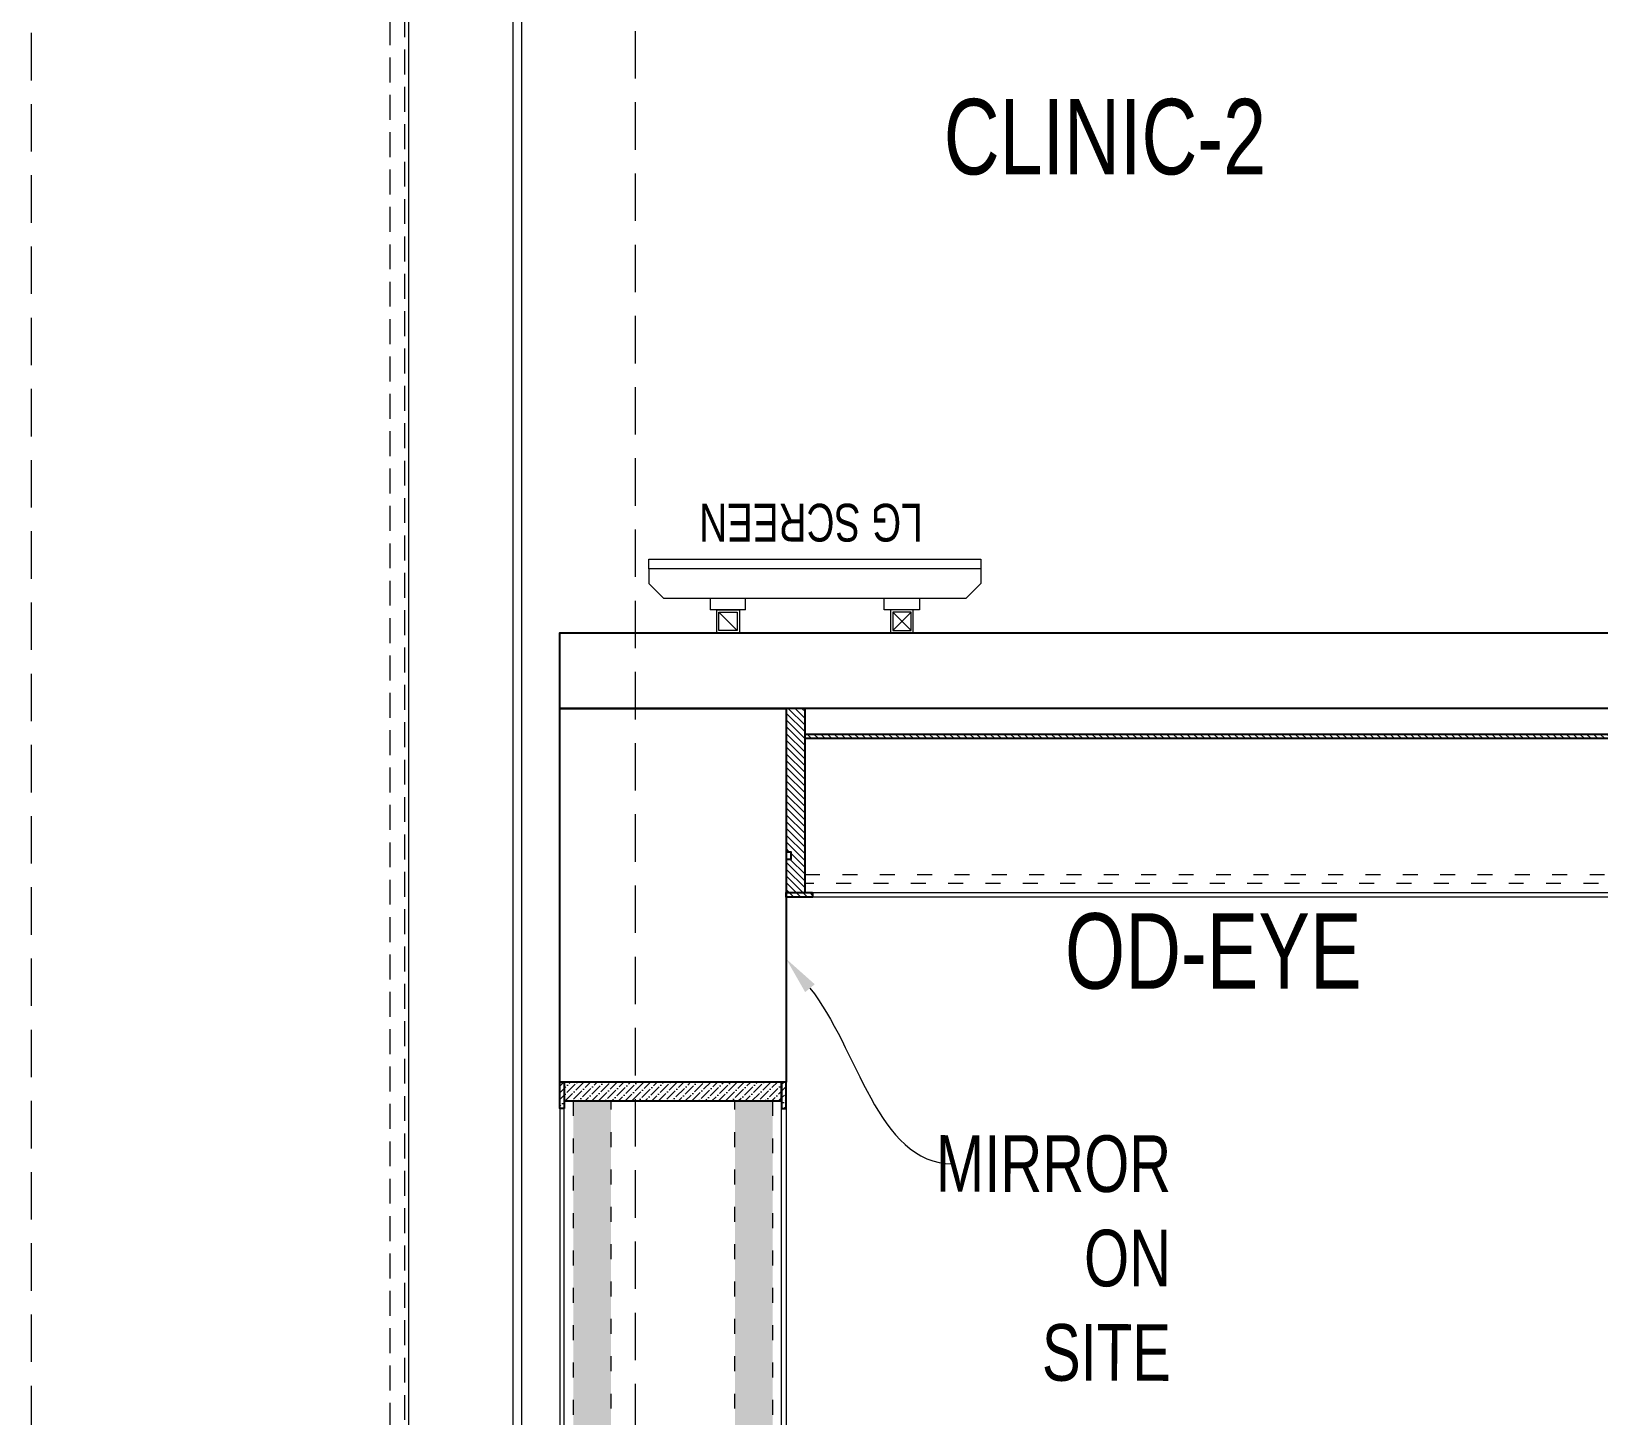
# Model space of a CAD drawing. Header units: feet. Extents: x 9387391 to 9401271, y -6779689 to -6765394.
# Drawn here: x 9387391 to 9389467, y -6769061 to -6767227 of the extents above; entities that cross this region are included whole.
import ezdxf
from ezdxf import colors
from ezdxf.entities.mleader import LeaderData, LeaderLine
from ezdxf.math import Vec2, Vec3

# ---------------------------------------------------------------- set-up
doc = ezdxf.new("R2010")
doc.units = ezdxf.units.FT
doc.header["$LTSCALE"] = 33
doc.header["$MEASUREMENT"] = 0
for name, pattern in [('ACAD_ISO03W100', [30, 12, -18]), ('HIDDEN', [9.524999999999995, 6.349999999999997, -3.174999999999998]), ('HIDDENX2', [0.75, 0.5, -0.25])]:
    doc.linetypes.add(name, pattern=pattern)
for name, color, linetype, lineweight in [('A-Glazing', 4, 'Continuous', 20), ('A-shutter', 8, 'Continuous', 18), ('beam', 90, 'Continuous', 9), ('Floor-Unit', 1, 'Continuous', 13), ('LENS-PARTITION', 21, 'Continuous', 25), ('LENS-TEXT', 31, 'Continuous', 5), ('LK-FF&E WALL', 1, 'Continuous', 9), ('LK-IT', 3, 'Continuous', 18), ('LN-ELEVATION-1', 81, 'Continuous', 25), ('LN-ELEVATION-3', 125, 'Continuous', 18), ('LN-ELEVATION-4', 145, 'Continuous', 13), ('LN-HATCH', 251, 'Continuous', 0), ('PLANO-CARPET', 3, 'Continuous', 18), ('PLANO-TXT', 252, 'Continuous', 5), ('rolling shutter', 1, 'Continuous', 5), ('TV', 92, 'Continuous', 18)]:
    doc.layers.add(name, color=color, linetype=linetype, lineweight=lineweight)
doc.styles.add('LK TXT', font='GILC____.TTF', dxfattribs={"height": 100})
doc.styles.get("Standard").update_dxf_attribs({"font": 'GILC____.TTF'})
pattern_1 = [(45, (-583869.1913955273, 43752.88727841049), (3.314563036811941, 12.15339780164378), [15.625, -3.125, 0, -3.125])]
pattern_2 = [(45, (0, 0), (1.683798022700465, 6.173926083235043), [7.9375, -1.587499999999999, 0, -1.587499999999999])]

# ---------------------------------------------------------------- blocks, each defined once
blk = doc.blocks.new('CLINIC SCREEN')
at = {"layer": 'TV'}
for p, q in [((-103.1090284836336, 42.85441964946222), (-127.4114311772946, 18.55201695591665)), ((-127.4114311772946, 42.85441964946222), (-103.1090284836336, 18.55201695591665)), ((102.7052824410566, 42.85441964946222), (127.007685134602, 18.55201695591665))]:
    blk.add_line(p, q, dxfattribs=at)
at = {"layer": 'TV', "ltscale": 12}
for p, q in [((-220.0000000000082, -19.41163062257681), (-200.5883693773149, 0)), ((200.5883693773149, 0), (-200.5883693773149, 0)), ((-138.5315413423604, 0), (-138.5315413423604, 15.514207008644)), ((-138.5315413423604, 15.514207008644), (-91.98892031613741, 15.514207008644)), ((-91.98892031613741, 15.514207008644), (-91.98892031613741, 0)), ((91.98892031610741, 15.514207008644), (91.98892031610741, 0)), ((91.98892031610741, 15.514207008644), (138.5315413423595, 15.514207008644)), ((138.5315413423595, 0), (138.5315413423595, 15.514207008644)), ((219.9999999999918, -19.41163062257681), (200.5883693773149, 0)), ((-220.0000000000082, -38.82326124538668), (-220.0000000000082, -19.41163062257681)), ((219.9999999999918, -38.82326124538668), (219.9999999999918, -19.41163062257681))]:
    blk.add_line(p, q, dxfattribs=at)
at = {"layer": 'TV'}
for points in [[(-130.4492315140169, 15.51421661919448), (-100.0712281470269, 15.51421661919448), (-100.0712281470269, 45.89221998606814), (-130.4492315140169, 45.89221998606814)], [(-127.4114311772946, 18.55201695591665), (-103.1090284836336, 18.55201695591665), (-103.1090284836336, 42.85441964946222), (-127.4114311772946, 42.85441964946222)], [(130.0454854713243, 15.51421661919448), (99.66748210433435, 15.51421661919448), (99.66748210433435, 45.89221998606814), (130.0454854713243, 45.89221998606814)], [(127.007685134602, 18.55201695591665), (102.7052824410566, 18.55201695591665), (102.7052824410566, 42.85441964946222), (127.007685134602, 42.85441964946222)]]:
    blk.add_lwpolyline(points, close=True, dxfattribs=at)
at = {"layer": 'TV', "ltscale": 12}
blk.add_lwpolyline([(-220.0000000000082, -51.71278328332107), (-220.0000000000082, -38.82326124538668), (219.9999999999918, -38.82326124538668), (219.9999999999918, -51.71278328332107)], close=True, dxfattribs=at)
at = {"layer": 'Floor-Unit', "color": 0, "ltscale": 2, "insert": (5.199680584678389, -100.4085774972336), "char_height": 50, "attachment_point": 5}
blk.add_mtext_dynamic_manual_height_columns('LG SCREEN', width=466.4796511627907, gutter_width=12.5, heights=[0], dxfattribs=at)
blk = doc.blocks.new('JJ SH 1200')
at = {"layer": 'LN-HATCH', "ltscale": 0.5}
h = blk.add_hatch(dxfattribs=at)
h.set_pattern_fill('ANSI31', color=256, scale=2)
h.set_pattern_definition([(45, (4097187.330767878, 1708800.267299229), (-4.490128060534575, 4.490128060534575), [])])
h.paths.add_polyline_path([(792.0591651862488, 220), (792.0591651862488, 30), (786.0591651862486, 30), (786.0591651862486, 20), (792.0591651862488, 20), (792.0591651862488, -24), (767.0591651862488, -24), (767.0591651862488, 220)])
h.paths.add_polyline_path([(-382.9408348137513, 180), (767.0591651862488, 180), (767.0591651862488, 186), (-382.9408348137513, 186)])
h.paths.add_polyline_path([(757.0591651862486, -24), (757.0591651862486, -30), (792.0591651862488, -30), (792.0591651862488, -24)])
h.paths.add_polyline_path([(-407.9408348137512, 220), (-407.9408348137512, 30), (-401.9408348137512, 30), (-401.9408348137512, 20), (-407.9408348137512, 20), (-407.9408348137512, -24), (-382.9408348137513, -24), (-382.9408348137513, 220)])
h.paths.add_polyline_path([(-372.9408348137513, -24), (-372.9408348137513, -30), (-407.9408348137512, -30), (-407.9408348137512, -24)])
at = {"layer": 'LN-ELEVATION-1', "ltscale": 0.5}
for points in [[(-407.9408348137512, 220), (-407.9408348137512, 30), (-401.9408348137512, 30), (-401.9408348137512, 20), (-407.9408348137512, 20), (-407.9408348137512, -24), (-382.9408348137513, -24), (-382.9408348137513, 220)], [(792.0591651862488, 220), (792.0591651862488, 30), (786.0591651862486, 30), (786.0591651862486, 20), (792.0591651862488, 20), (792.0591651862488, -24), (767.0591651862488, -24), (767.0591651862488, 220)], [(-382.9408348137513, 180), (767.0591651862488, 180), (767.0591651862488, 186), (-382.9408348137513, 186)], [(-372.9408348137513, -24), (-372.9408348137513, -30), (-407.9408348137512, -30), (-407.9408348137512, -24)], [(757.0591651862486, -24), (757.0591651862486, -30), (792.0591651862488, -30), (792.0591651862488, -24)]]:
    blk.add_lwpolyline(points, close=True, dxfattribs=at)
at = {"layer": 'LN-ELEVATION-3', "ltscale": 0.5}
for p, q in [((767.0591651862488, 220), (-382.9408348137513, 220)), ((757.0591651862486, -24), (-372.9408348137513, -24)), ((-372.9408348137513, -30), (757.0591651862486, -30))]:
    blk.add_line(p, q, dxfattribs=at)
at = {"layer": 'LN-ELEVATION-4', "linetype": 'ACAD_ISO03W100', "ltscale": 0.05}
blk.add_lwpolyline([(767.0591651862488, 0), (-382.9408348137513, 0), (-382.9408348137513, -12), (767.0591651862488, -12)], close=True, dxfattribs=at)
blk = doc.blocks.new('JJ STSH 1200')
at = {"layer": 'LN-HATCH', "ltscale": 0.5}
h = blk.add_hatch(dxfattribs=at)
h.set_pattern_fill('ANSI36', color=256, scale=50)
h.set_pattern_definition(pattern_1)
h.paths.add_polyline_path([(-565.0000000000582, 294), (-565.0000000000582, 300), (-600.0000000000582, 300), (-600.0000000000582, 294.0000000000582)])
h = blk.add_hatch(dxfattribs=at)
h.set_pattern_fill('ANSI36', color=256, scale=50)
h.set_pattern_definition(pattern_1)
h.paths.add_polyline_path([(-575.0000000000579, 294.0000000000291), (-600.0000000000582, 294.0000000000582), (-600.0000000000582, 250), (-600, 240), (-600.0000000000582, 6), (-575.0000000000579, 6.000000000029102)])
h = blk.add_hatch(dxfattribs=at)
h.set_pattern_fill('ANSI36', color=256, scale=50)
h.set_pattern_definition(pattern_1)
h.paths.add_polyline_path([(564.9999999999417, 294.0000000000582), (564.9999999999417, 300.0000000001163), (599.9999999999418, 300), (599.9999999999418, 294.0000000001163)])
h = blk.add_hatch(dxfattribs=at)
h.set_pattern_fill('ANSI36', color=256, scale=50)
h.set_pattern_definition(pattern_1)
h.paths.add_polyline_path([(599.9999999999418, 240), (600, 250.0000000000582), (599.9999999999418, 294.0000000001163), (574.9999999999418, 294), (574.9999999999418, 5.999999999970896), (599.9999999999418, 5.999999999941792)])
h = blk.add_hatch(dxfattribs=at)
h.set_pattern_fill('ANSI36', color=256)
h.set_pattern_definition(pattern_2)
h.paths.add_polyline_path([(574.9999999999418, 282), (-575.0000000000579, 282), (-575, 232), (575, 232.0000000000582)])
h = blk.add_hatch(dxfattribs=at)
h.set_pattern_fill('ANSI36', color=256)
h.set_pattern_definition(pattern_2)
h.paths.add_polyline_path([(575, 68), (-575, 68.0000000000582), (-575.0000000000579, 18.00000000005821), (574.9999999999418, 18.00000000005821)])
h = blk.add_hatch(dxfattribs=at)
h.set_pattern_fill('ANSI36', color=256, scale=50)
h.set_pattern_definition(pattern_1)
h.paths.add_polyline_path([(-565.0000000000582, 6.000000000058207), (-565.0000000000582, 5.82077e-11), (-600.0000000000582, 5.82077e-11), (-600.0000000000582, 6)])
h = blk.add_hatch(dxfattribs=at)
h.set_pattern_fill('ANSI36', color=256, scale=50)
h.set_pattern_definition(pattern_1)
h.paths.add_polyline_path([(564.9999999999417, 6), (564.9999999999417, -5.82077e-11), (599.9999999999418, 5.82077e-11), (599.9999999999418, 5.999999999941792)])
at = {"layer": 'LN-ELEVATION-1', "ltscale": 0.5}
for points in [[(-565.0000000000582, 294), (-565.0000000000582, 300), (-600.0000000000582, 300), (-600.0000000000582, 294.0000000000582)], [(-600.0000000000582, 6), (-600.0000000000582, 239.9999999999418), (-600, 240), (-600, 250), (-600.0000000000582, 250), (-600.0000000000582, 294.0000000000582), (-575.0000000000579, 294), (-575.0000000000579, 6)], [(564.9999999999417, 294.0000000000582), (564.9999999999417, 300.0000000001163), (599.9999999999418, 300), (599.9999999999418, 294.0000000001163)], [(599.9999999999418, 6.000000000058207), (599.9999999999418, 240), (600, 240.0000000001164), (600, 250.0000000000582), (599.9999999999418, 250.0000000001164), (599.9999999999418, 294.0000000001163), (574.9999999999418, 294), (574.9999999999418, 6.000000000058207)], [(-565.0000000000582, 6.000000000058207), (-565.0000000000582, 5.82077e-11), (-600.0000000000582, 5.82077e-11), (-600.0000000000582, 6)], [(564.9999999999417, 6), (564.9999999999417, -5.82077e-11), (599.9999999999418, 5.82077e-11), (599.9999999999418, 5.999999999941792)]]:
    blk.add_lwpolyline(points, close=True, dxfattribs=at)
at = {"layer": 'LN-ELEVATION-3', "ltscale": 0.5}
for p, q in [((-565.0000000000582, 300), (564.9999999999417, 300.0000000001163)), ((564.9999999999417, 294.0000000000582), (-565.0000000000582, 294)), ((574.9999999999418, 6.000000000058207), (-575.0000000000579, 6)), ((564.9999999999417, 6), (-565.0000000000582, 6.000000000058207)), ((-565.0000000000582, 5.82077e-11), (564.9999999999417, -5.82077e-11))]:
    blk.add_line(p, q, dxfattribs=at)
at = {"layer": 'LN-ELEVATION-4', "linetype": 'ACAD_ISO03W100', "ltscale": 0.05}
for points in [[(575, 232.0000000000582), (-575, 232), (-575.0000000000579, 282), (574.9999999999418, 282)], [(575, 68), (-575, 68.0000000000582), (-575.0000000000579, 18.00000000005821), (574.9999999999418, 18.00000000005821)]]:
    blk.add_lwpolyline(points, close=True, dxfattribs=at)
blk = doc.blocks.new('*U51')
at = {"layer": 'A-shutter', "color": 5, "linetype": 'HIDDENX2', "ltscale": 2}
blk.add_lwpolyline([(41032290.48334333, -1561544.224196389), (41032290.48334352, -1561564.224196389), (41040975.4833434, -1561564.224191636), (41040975.48334322, -1561544.224191635)], close=True, dxfattribs=at)
blk = doc.blocks.new('A$C929adc24')
at = {"ltscale": 100}
blk.add_lwpolyline([(-7204.307920301333, -4315.544981764629), (-9854.307920301335, -4315.544981764629), (-9854.307920301335, 4579.45501823537)], dxfattribs=at)
at = {"layer": 'A-Glazing'}
blk.add_lwpolyline([(-9716.307920301335, -4015.544981764629), (-9704.307920301333, -4015.544981764629), (-9704.307920301333, 4579.45501823537), (-9716.307920301335, 4579.45501823537)], close=True, dxfattribs=at)
at = {"layer": 'beam', "linetype": 'HIDDEN', "ltscale": 0.3}
blk.add_line((-10354.30792030133, -4915.544981764629), (-10354.30792030133, 4744.45501823537), dxfattribs=at)
blk.add_lwpolyline([(-9554.307920301333, 4579.45501823537), (-9554.307920301333, -4015.544981764629), (-7204.307920301333, -4015.544981764629), (-7204.307920301333, -4315.544981764629), (-9854.307920301335, -4315.544981764629), (-9854.307920301335, 4579.45501823537)], close=True, dxfattribs=at)
at = {"layer": 'rolling shutter', "rotation": 270}
blk.add_blockref('*U51', (1551684.916275462, 41036914.93836169, 51149.4725045858), dxfattribs=at)

msp = doc.modelspace()

# ---------------------------------------------------------------- linework, layer by layer
at = {"layer": 'LENS-PARTITION'}
for points in [[(9392290.984533833, -6768123.726356764), (9388090.984533833, -6768123.726356765), (9388090.984533833, -6768023.726356764), (9392290.984533833, -6768023.726356763)], [(9388390.984533831, -6768618.726356764), (9388090.984533831, -6768618.726356764), (9388090.984533831, -6768123.726356764), (9388390.984533831, -6768123.726356764)]]:
    msp.add_lwpolyline(points, close=True, dxfattribs=at)

# ---------------------------------------------------------------- block references
at = {"layer": 'LK-FF&E WALL', "xscale": -1}
msp.add_blockref('JJ SH 1200', (9389183.043699019, -6768343.726356763), dxfattribs=at)
at = {"layer": 'LK-FF&E WALL', "xscale": -1, "rotation": 90}
msp.add_blockref('JJ STSH 1200', (9388390.984533831, -6769218.726356763), dxfattribs=at)
at = {"layer": 'LK-IT', "rotation": 180}
msp.add_blockref('CLINIC SCREEN', (9388428.979621656, -6767977.834136777), dxfattribs=at)
at = {"layer": 'PLANO-CARPET', "color": 2}
msp.add_blockref('A$C929adc24', (9397745.292454133, -6770203.181374998), dxfattribs=at)

# ---------------------------------------------------------------- texts
at = {"layer": 'LENS-TEXT', "color": 0, "linetype": 'Continuous', "ltscale": 3, "insert": (9388813.286969353, -6767367.287786997), "char_height": 100, "attachment_point": 5, "style": 'LK TXT'}
msp.add_mtext_dynamic_manual_height_columns('CLINIC-2', width=730.5073781448633, gutter_width=0.9999999999999992, heights=[0], dxfattribs=at)
at = {"layer": 'PLANO-TXT', "linetype": 'Continuous', "ltscale": 3, "insert": (9388956.790677205, -6768445.775830771, 5.20701e-09), "char_height": 100, "width": 271.7848837209302, "attachment_point": 5, "style": 'LK TXT'}
msp.add_mtext('OD-EYE ', dxfattribs=at)

# ---------------------------------------------------------------- leaders
at = {"layer": 'LENS-TEXT', "color": 0, "linetype": 'Continuous', "ltscale": 3}
ml = msp.add_multileader_mtext('Standard', dxfattribs=at)
ml.set_content('\\pxqr,t3;{\\C0;MIRROR ON SITE}', color=1)
ml.set_leader_properties(color=256, linetype='ByLayer', lineweight=-1)
ml.build(insert=Vec2(0, 0))
ml.multileader.update_dxf_attribs({"leader_type": 2, "dogleg_length": 0.36, "arrow_head_size": 50})
ctx = ml.context
ctx.base_point, ctx.char_height, ctx.arrow_head_size, ctx.landing_gap_size, ctx.plane_origin, ctx.plane_x_axis, ctx.plane_y_axis = Vec3(9388611.375232158, -6768727.031871243, 47488.08105865251), 75, 50, 0.09, Vec3(9394917.196466792, -6770133.818344106, 47488.08105865251), Vec3(0.9999993982722358, -0.0010970210418018), Vec3(0.0010970210418018, 0.9999993982722358)
notes = []
notes.append((ctx, [(1, (1, 1, 0), (9388611.015232375, -6768727.031476315, 47488.08105865251), (0.9999993982722358, -0.0010970210418018), 0.3600000000000003, [(1, [(9388390.984533831, -6768455.533800883, 47488.08105865251)], 0, [])])]))
ctx.mtext.insert, ctx.mtext.text_direction, ctx.mtext.rotation, ctx.mtext.width, ctx.mtext.flow_direction = Vec3(9388611.50690854, -6768689.041440509, 47488.08105865251), Vec3(0.9999993982722358, -0.0010970210418018), 6.282088285917748, 289.5442082885826, 5
for ctx, leaders in notes:
    for number, flags, end, landing, length, lines in leaders:
        leader = LeaderData()
        leader.index, (leader.has_last_leader_line, leader.has_dogleg_vector, leader.attachment_direction) = number, flags
        leader.last_leader_point, leader.dogleg_vector, leader.dogleg_length = Vec3(end), Vec3(landing), length
        for number, points, colour, breaks in lines:
            line = LeaderLine()
            line.index, line.vertices, line.color, line.breaks = number, Vec3.list(points), colors.encode_raw_color(colour), breaks
            leader.lines.append(line)
        ctx.leaders.append(leader)

doc.saveas('drawing.dxf')
